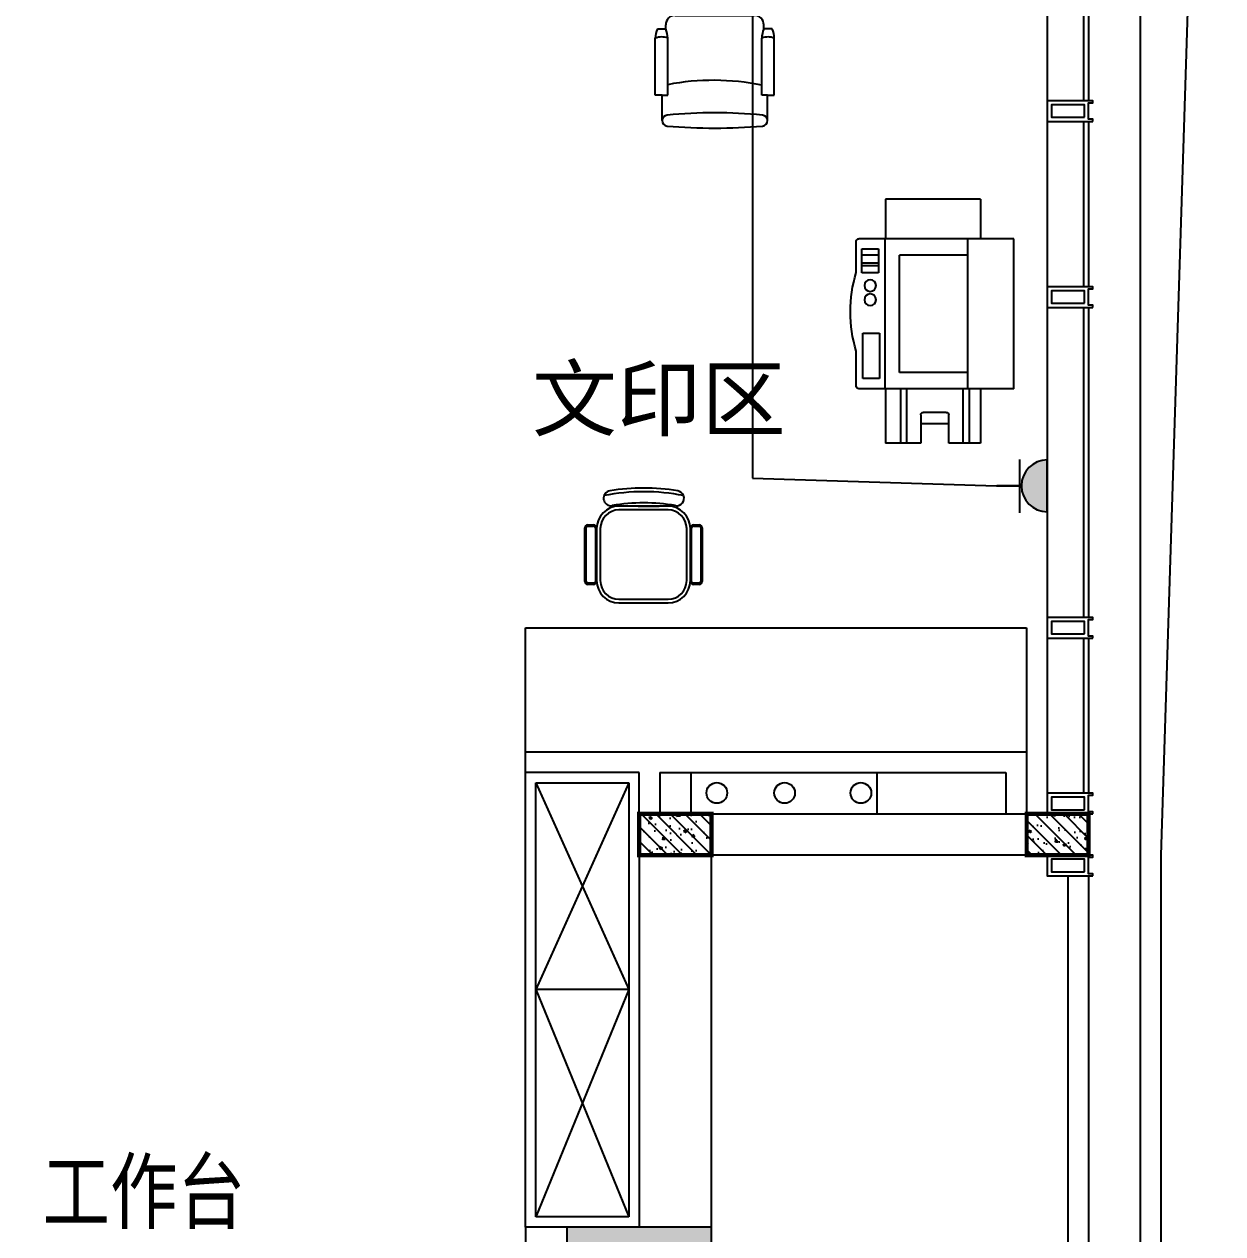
# Model space of a CAD drawing. Header units: inches. Extents: x 10 to 166961, y -47 to 131592.
# Drawn here: x 149247 to 155048, y 33230 to 39082 of the extents above; entities that cross this region are included whole.
import ezdxf

# ---------------------------------------------------------------- set-up
doc = ezdxf.new("R2010")
doc.units = ezdxf.units.IN
doc.header["$MEASUREMENT"] = 0
for name, color, linetype in [('3look0.15', 5, 'Continuous'), ('4', 4, 'Continuous'), ('6', 6, 'Continuous'), ('8', 8, 'Continuous'), ('hatch', 8, 'Continuous'), ('MCM', 4, 'Continuous'), ('METAL', 7, 'Continuous'), ('Shearwall', 7, 'Continuous'), ('shearwall-bh', 253, 'Continuous'), ('stair', 2, 'Continuous'), ('wall', 2, 'Continuous'), ('windows', 4, 'Continuous'), ('z', 2, 'Continuous'), ('修改', 1, 'Continuous'), ('厨具、洁具', 9, 'Continuous'), ('家具', 9, 'Continuous'), ('尺寸3', 31, 'Continuous'), ('插座图', 4, 'Continuous')]:
    doc.layers.add(name, color=color, linetype=linetype)
doc.styles.add('F', font='')
doc.styles.get('F').set_extended_font_data('SimHei')

# ---------------------------------------------------------------- blocks, each defined once
blk = doc.blocks.new('Metal')
at = {"layer": 'METAL', "color": 4}
for points in [[(-50, 20), (-40, 20), (-40, 0), (40, 0), (40, 20), (50, 20), (50, -200), (-50, -200)], [(-30, -20), (30, -20), (30, -180), (-30, -180)]]:
    blk.add_lwpolyline(points, close=True, dxfattribs=at)
blk = doc.blocks.new('sereswrfsefr')
at = {"color": 8, "linetype": 'Continuous'}
for p, q in [((119, 450), (-119, 450)), ((-278.2, 104.4), (-278.2, 363.6)), ((-269.8, 372), (-241.4, 372)), ((-233, 363.6), (-233, 104.4)), ((-209, 360), (-209, 108)), ((209, 108), (209, 360)), ((233, 104.4), (233, 363.6)), ((241.4, 372), (269.8, 372)), ((278.2, 363.6), (278.2, 104.4)), ((-241.4, 96), (-269.8, 96)), ((269.8, 96), (241.4, 96)), ((-119, 18), (119, 18))]:
    blk.add_line(p, q, dxfattribs=at)
for centre, radius, start, end in [((1.4, -446.2), 984.3, 78.72351, 101.27649), ((-119, 360), 90, 90, 180), ((119, 360), 90, 0, 90), ((-269.8, 363.6), 8.4, 90, 180), ((-241.4, 363.6), 8.4, 0, 90), ((241.4, 363.6), 8.4, 90, 180), ((269.8, 363.6), 8.4, 0, 90), ((-269.8, 104.4), 8.4, 180, 270), ((-241.4, 104.4), 8.4, 270, 0), ((-119, 108), 90, 180, 270), ((119, 108), 90, 270, 0), ((241.4, 104.4), 8.4, 180, 270), ((269.8, 104.4), 8.4, 270, 0)]:
    blk.add_arc(centre, radius, start, end, dxfattribs=at)
at = {"layer": '家具'}
for p, q in [((119, 468), (-119, 468)), ((-26, 468), (76, 468)), ((-284.2, 104.4), (-284.2, 363.6)), ((-269.8, 378), (-241.4, 378)), ((-227, 363.6), (-227, 104.4)), ((-227, 360), (-227, 108)), ((227, 104.4), (227, 363.6)), ((227, 108), (227, 360)), ((241.4, 378), (269.8, 378)), ((284.2, 363.6), (284.2, 104.4)), ((-241.4, 90), (-269.8, 90)), ((269.8, 90), (241.4, 90)), ((-119, 0), (119, 0))]:
    blk.add_line(p, q, dxfattribs=at)
for centre, radius, start, end in [((-157.4, 506.3), 36, 98.55233, 278.55233), ((1.4, -403.7), 959.7, 80.15123, 99.84877), ((160.3, 506.3), 36, 261.44767, 81.44767), ((1.4, -405), 889.1, 80.06086, 99.93914), ((-119, 360), 108, 90, 180), ((119, 360), 108, 0, 90), ((-269.8, 363.6), 14.4, 90, 180), ((-241.4, 363.6), 14.4, 0, 90), ((241.4, 363.6), 14.4, 90, 180), ((269.8, 363.6), 14.4, 0, 90), ((-269.8, 104.4), 14.4, 180, 270), ((-241.4, 104.4), 14.4, 270, 0), ((-119, 108), 108, 180, 270), ((119, 108), 108, 270, 0), ((241.4, 104.4), 14.4, 180, 270), ((269.8, 104.4), 14.4, 270, 0)]:
    blk.add_arc(centre, radius, start, end, dxfattribs=at)
blk = doc.blocks.new('c21')
at = {"layer": '4', "linetype": 'ByBlock'}
for p, q in [((-237.5, 65.8), (-237.5, 46.6)), ((237.5, 65.8), (237.5, 46.6)), ((190.9, 0), (-190.9, 0))]:
    blk.add_line(p, q, dxfattribs=at)
for centre, radius, start, end in [((-228.8, 509.6), 26, 94.87189, 180.58459), ((-190.9, 46.6), 46.6, 180, 270), ((190.9, 46.6), 46.6, 270, 0)]:
    blk.add_arc(centre, radius, start, end, dxfattribs=at)
at = {"layer": '4', "color": 4, "linetype": 'ByBlock'}
for centre, radius, start, end in [((0, -2174.4), 2719.7, 85.12811, 94.87189), ((228.8, 509.6), 26, 359.41541, 85.12811), ((-175.3, 111.6), 112.4, 180.34159, 204.04282), ((175.3, 111.6), 112.4, 335.95718, 359.65841)]:
    blk.add_arc(centre, radius, start, end, dxfattribs=at)
at = {"layer": '6', "color": 4}
for p, q in [((-254.8, 509.3), (-254.8, 385.4)), ((254.8, 509.3), (254.8, 385.4)), ((-254.8, 385.4), (-287.7, 385.4)), ((-287.7, 385.4), (-287.7, 110.9)), ((254.8, 385.4), (287.7, 385.4)), ((287.7, 385.4), (287.7, 110.9)), ((-277.9, 65.8), (-237.5, 65.8)), ((277.9, 65.8), (237.5, 65.8))]:
    blk.add_line(p, q, dxfattribs=at)
at = {"layer": '6', "color": 8, "linetype": 'ByBlock'}
for p, q in [((-254.8, 385.4), (-227.8, 385.4)), ((-227.8, 385.4), (-227.8, 110.4)), ((227.8, 385.4), (227.8, 110.4)), ((254.8, 385.4), (227.8, 385.4))]:
    blk.add_line(p, q, dxfattribs=at)
for centre, radius, start, end in [((-228.8, 509), 26, 179.41541, 265.12811), ((0, 2755.7), 2284.4, 264.19677, 275.80323), ((228.8, 509), 26, 274.87189, 0.58459), ((7, 1469.9), 1155.7, 258.27995, 281.01255), ((-340.2, 111.6), 112.4, 335.95718, 359.65841), ((340.2, 111.6), 112.4, 180.34159, 204.04282), ((257.2, 179.2), 74.8, 246.83838, 294.08712)]:
    blk.add_arc(centre, radius, start, end, dxfattribs=at)
at = {"layer": '6', "color": 8}
blk.add_arc((-257.2, 179.2), 74.8, 245.91288, 293.16162, dxfattribs=at)
blk = doc.blocks.new('A$C029860CA')
at = {"layer": '插座图', "lineweight": -2}
blk.add_hatch(color=3, dxfattribs=at).paths.add_polyline_path([(96.7, 0, 1), (2.2, 0)])
at = {"layer": '插座图', "color": 3, "lineweight": -2}
blk.add_line((2.2, 0), (96.7, 0), dxfattribs=at)
at = {"layer": '插座图', "color": 3, "lineweight": -2, "const_width": 4}
for points in [[(49.5, 47.3), (49.5, 92.7)], [(0, 50.5), (97.9, 50.5)]]:
    blk.add_lwpolyline(points, dxfattribs=at)
at = {"layer": '插座图', "color": 3, "lineweight": -2}
blk.add_arc((49.5, 0), 47.3, 0, 180, dxfattribs=at)

msp = doc.modelspace()

# ---------------------------------------------------------------- hatches: boundary and pattern name
at = {"layer": 'hatch'}
h = msp.add_hatch(dxfattribs=at)
h.set_pattern_fill('钢筋混凝土', color=256, scale=20, style=0)
h.set_pattern_definition([(135, (241028.53, 160860.694), (35.355339, 35.355339), []), (130, (241028.53, 160860.7), (-143.45204, -12.55043), [15, -165]), (185, (241028.53, 160860.7), (27.75027, 150.43843), [12, -132]), (79.5486, (241016.57, 160859.65), (-115.70188, 137.88791), [12.74804, -140.22842]), (133.8158, (241028.53, 160900.7), (-213.4482, -33.1038), [22.5, -247.5]), (83.3644, (241010.74, 160897.94), (-186.93254, 194.82357), [19.12206, -210.3426]), (188.8158, (241028.53, 160900.7), (-186.9324, 194.82372), [18, -198]), (159, (241008.53, 160890.7), (-119.38141, -80.52378), [15, -165]), (214, (241008.53, 160890.7), (-48.66307, 145.03001), [12, -132]), (108.5486, (240998.58, 160883.98), (-168.04453, 64.5061), [12.74804, -140.22842]), (142.5, (241028.53, 160860.694), (-2.431971, 66.57877), [0, -130.4, 0, -134, 0, -132.5]), (172.5, (241028.53, 160860.694), (-52.613907, 78.882342), [0, -76.4, 0, -127.4, 0, -50.5]), (212.5, (241073.13, 160860.694), (-106.764487, -4.510974), [0, -50, 0, -156, 0, -207]), (222.5, (241093.13, 160860.69), (-116.637234, 20.020996), [0, -65, 0, -103.6, 0, -147])])
h.paths.add_polyline_path([(152573.4, 35262), (152223.4, 35262), (152223.4, 35062), (152573.4, 35062)])
h = msp.add_hatch(dxfattribs=at)
h.set_pattern_fill('钢筋混凝土', color=256, scale=20, style=0)
h.set_pattern_definition([(135, (241378.53, 160860.694), (35.355339, 35.355339), []), (130, (241378.53, 160860.7), (-143.45204, -12.55043), [15, -165]), (185, (241378.53, 160860.7), (27.75027, 150.43843), [12, -132]), (79.5486, (241366.57, 160859.65), (-115.70188, 137.88791), [12.74804, -140.22842]), (133.8158, (241378.53, 160900.7), (-213.4482, -33.1038), [22.5, -247.5]), (83.3644, (241360.74, 160897.94), (-186.93254, 194.82357), [19.12206, -210.3426]), (188.8158, (241378.53, 160900.7), (-186.9324, 194.82372), [18, -198]), (159, (241358.53, 160890.7), (-119.38141, -80.52378), [15, -165]), (214, (241358.53, 160890.7), (-48.66307, 145.03001), [12, -132]), (108.5486, (241348.58, 160883.98), (-168.04453, 64.5061), [12.74804, -140.22842]), (142.5, (241378.53, 160860.694), (-2.431971, 66.57877), [0, -130.4, 0, -134, 0, -132.5]), (172.5, (241378.53, 160860.694), (-52.613907, 78.882342), [0, -76.4, 0, -127.4, 0, -50.5]), (212.5, (241423.13, 160860.694), (-106.764487, -4.510974), [0, -50, 0, -156, 0, -207]), (222.5, (241443.13, 160860.69), (-116.637234, 20.020996), [0, -65, 0, -103.6, 0, -147])])
h.paths.add_polyline_path([(154398.4, 35262), (154098.4, 35262), (154098.4, 35062), (154398.4, 35062)])
at = {"layer": 'shearwall-bh', "linetype": 'Continuous'}
msp.add_hatch(color=252, dxfattribs=at).paths.add_polyline_path([(151873.4, 32562), (152573.4, 32562), (152573.4, 33262), (151873.4, 33262)])

# ---------------------------------------------------------------- linework, layer by layer
at = {"color": 2}
for p, q in [((152771.5, 40192.7), (152771.5, 36886)), ((152771.5, 36886), (153953, 36848.5))]:
    msp.add_line(p, q, dxfattribs=at)
at = {"layer": '3look0.15'}
for p, q in [((154298.4, 34962), (154298.4, 26762)), ((154398.4, 34962), (154398.4, 26762))]:
    msp.add_line(p, q, dxfattribs=at)
at = {"layer": '4', "color": 4}
for p, q in [((153875, 38235.6), (153415.2, 38235.6)), ((153415.2, 38235.6), (153415.2, 38044)), ((153875, 38235.6), (153875, 38044)), ((154036.6, 38044), (153286.4, 38044)), ((153414.6, 37318), (153414.6, 38044)), ((153814.3, 37318), (153814.3, 38044)), ((154036.6, 37318), (154036.6, 38044)), ((153274.3, 37880.2), (153274.3, 38031.9)), ((153814.3, 37964.7), (153483.9, 37964.7)), ((153483.9, 37397.2), (153483.9, 37964.7)), ((153274.3, 37330.1), (153274.3, 37500.7)), ((153814.3, 37397.2), (153483.9, 37397.2)), ((154036.6, 37318), (153286.4, 37318)), ((153415.2, 37318), (153415.2, 37055.3)), ((153517.6, 37318), (153517.6, 37055.3)), ((153790.3, 37318), (153790.3, 37055.3)), ((153875, 37318), (153875, 37055.3)), ((153585.9, 37191.6), (153585.9, 37055.3)), ((153709.9, 37203.7), (153598, 37203.7)), ((153722, 37055.3), (153722, 37191.6)), ((153722, 37148), (153585.9, 37148)), ((153585.9, 37055.3), (153415.2, 37055.3)), ((153875, 37055.3), (153722, 37055.3))]:
    msp.add_line(p, q, dxfattribs=at)
at = {"layer": '4', "color": 4, "extrusion": (0, 0, -1)}
for centre, major_axis, start_param, end_param in [((153286.4, 38031.9), (8.56, 8.56), 3.926991, 5.497787), ((153883.7, 37690.5), (-451.3, 451.3), 5.195932, 5.799642), ((153286.4, 37330.1), (-8.56, 8.56), 3.926991, 5.497787), ((153598, 37191.6), (8.56, 8.56), 3.926991, 5.497787), ((153709.9, 37191.6), (8.56, 8.56), -0.785398, 0.785398)]:
    msp.add_ellipse(centre, major_axis=major_axis, ratio=1, start_param=start_param, end_param=end_param, dxfattribs=at)
at = {"layer": '8', "color": 8}
for p, q in [((153301, 37996), (153381.8, 37996)), ((153301, 37878.6), (153301, 37996)), ((153381.8, 37996), (153381.8, 37878.6)), ((153381.8, 37963.9), (153301, 37963.9)), ((153381.8, 37925.6), (153301, 37925.6)), ((153381.8, 37912.5), (153301, 37912.5)), ((153381.8, 37878.6), (153301, 37878.6)), ((153305.3, 37588), (153386.1, 37588)), ((153305.3, 37367.9), (153305.3, 37588)), ((153386.1, 37588), (153386.1, 37367.9)), ((153386.1, 37367.9), (153305.3, 37367.9)), ((153487.9, 37318), (153487.9, 37055.3)), ((153820, 37318), (153820, 37055.3))]:
    msp.add_line(p, q, dxfattribs=at)
at = {"layer": '8', "color": 8, "extrusion": (0, 0, -1)}
for centre in [(153341.9, 37817.6), (153341.9, 37748.9)]:
    msp.add_ellipse(centre, major_axis=(20, 20), ratio=1, start_param=-0.785398, end_param=5.497787, dxfattribs=at)
at = {"layer": 'Shearwall', "color": 252}
for p, q in [((152573.4, 33262), (151873.4, 33262)), ((151873.4, 33262), (151873.4, 32562)), ((152573.4, 32562), (152573.4, 33262))]:
    msp.add_line(p, q, dxfattribs=at)
at = {"layer": 'shearwall-bh', "color": 252}
for p, q in [((152473.4, 35462), (152473.4, 35262)), ((153373.4, 35462), (153373.4, 35262))]:
    msp.add_line(p, q, dxfattribs=at)
at = {"layer": 'stair', "color": 6}
for points in [[(134023.5, 44287), (134023.5, 45062), (155048.1, 44553.6), (154748.4, 35062), (154748.4, 35062)], [(134023.5, 44462), (154648.4, 44462), (154648.4, 21062), (133023.4, 21062), (133023.4, 21312)]]:
    msp.add_lwpolyline(points, dxfattribs=at)
at = {"layer": 'stair'}
msp.add_lwpolyline([(154748.4, 35062), (154748.4, 26662)], dxfattribs=at)
at = {"layer": 'wall', "color": 252}
for p, q in [((151673.4, 35462), (151673.4, 35562)), ((151673.4, 35562), (154098.4, 35562)), ((154098.4, 35562), (154098.4, 35262)), ((152223.4, 35462), (151673.4, 35462)), ((152323.4, 35462), (153998.4, 35462)), ((152323.4, 35462), (152323.4, 35262)), ((153998.4, 35462), (153998.4, 35262))]:
    msp.add_line(p, q, dxfattribs=at)
at = {"layer": 'wall', "color": 7}
for p, q in [((152223.4, 35262), (152223.4, 33262)), ((152223.4, 35262), (154398.4, 35262)), ((152573.4, 33262), (152573.4, 35062)), ((154398.4, 35062), (152573.4, 35062))]:
    msp.add_line(p, q, dxfattribs=at)
at = {"layer": 'wall'}
msp.add_line((154398.4, 35262), (154398.4, 35062), dxfattribs=at)
msp.add_line((154398.4, 35262), (154398.4, 35062), dxfattribs=at)
msp.add_line((154398.4, 35262), (154398.4, 35062), dxfattribs=at)
msp.add_line((154398.4, 35262), (154398.4, 35062), dxfattribs=at)
at = {"layer": 'wall', "color": 1, "const_width": 20}
for points in [[(152573.4, 35262), (152223.4, 35262), (152223.4, 35062), (152573.4, 35062)], [(154398.4, 35262), (154098.4, 35262), (154098.4, 35062), (154398.4, 35062)]]:
    msp.add_lwpolyline(points, close=True, dxfattribs=at)
at = {"layer": 'windows', "color": 2}
for p, q in [((154198.4, 44012), (154198.4, 35262)), ((154373.4, 40262), (154373.4, 38712)), ((154398.4, 40262), (154398.4, 38712)), ((154373.4, 38612), (154373.4, 37812)), ((154398.4, 38612), (154398.4, 37812)), ((154373.4, 37712), (154373.4, 36212)), ((154398.4, 37712), (154398.4, 36212)), ((154373.4, 36112), (154373.4, 35362)), ((154398.4, 36112), (154398.4, 35362))]:
    msp.add_line(p, q, dxfattribs=at)
at = {"layer": '厨具、洁具', "color": 252}
for centre in [(152599.4, 35362.9), (152927.5, 35362.9), (153296.5, 35362.9)]:
    msp.add_circle(centre, 50, dxfattribs=at)
at = {"layer": '尺寸3', "color": 252}
for p, q in [((151673.4, 35562), (151673.4, 36162)), ((151673.4, 36162), (154098.4, 36162)), ((154098.4, 36162), (154098.4, 35562)), ((151673.4, 33262), (151673.4, 35462)), ((151723.4, 33312), (151723.4, 35412)), ((151723.4, 35412), (152173.4, 35412)), ((152173.4, 35412), (151723.4, 34412)), ((151723.4, 35412), (152173.4, 34412)), ((152173.4, 35412), (152173.4, 33312)), ((152223.4, 35262), (152223.4, 35462)), ((152173.4, 34412), (151723.4, 34412)), ((151723.4, 34412), (152173.4, 33312)), ((152173.4, 34412), (151723.4, 33312)), ((152173.4, 33312), (151723.4, 33312)), ((151873.4, 33262), (151673.4, 33262)), ((151673.4, 33262), (151673.4, 32562))]:
    msp.add_line(p, q, dxfattribs=at)

# ---------------------------------------------------------------- block references
at = {"layer": '6', "rotation": 180.0000000041492}
msp.add_blockref('c21', (152589.4, 39124.8), dxfattribs=at)
at = {"layer": 'MCM'}
msp.add_blockref('sereswrfsefr', (152244.5, 36282.2, -0.3), dxfattribs=at)
at = {"layer": '修改', "xscale": -1, "rotation": 270}
for p in [(154398.4, 38662), (154398.4, 37762), (154398.4, 36162), (154398.4, 35312), (154398.4, 35012)]:
    msp.add_blockref('Metal', p, dxfattribs=at)
at = {"layer": '插座图', "color": 0, "xscale": 2.647941336967051, "yscale": 2.647941328585148, "zscale": 2.647941328421054, "rotation": 90}
msp.add_blockref('A$C029860CA', (154198.4, 36717.6), dxfattribs=at)

# ---------------------------------------------------------------- texts
at = {"layer": 'z', "color": 252, "style": 'F'}
msp.add_text('文印区', height=300, dxfattribs=at).set_placement((151705.8, 37120.3))
at = {"layer": 'z', "color": 252, "style": 'F', "width": 0.8}
msp.add_text('工作台', height=300, dxfattribs=at).set_placement((149335.2, 33285.4))

doc.saveas('drawing.dxf')
